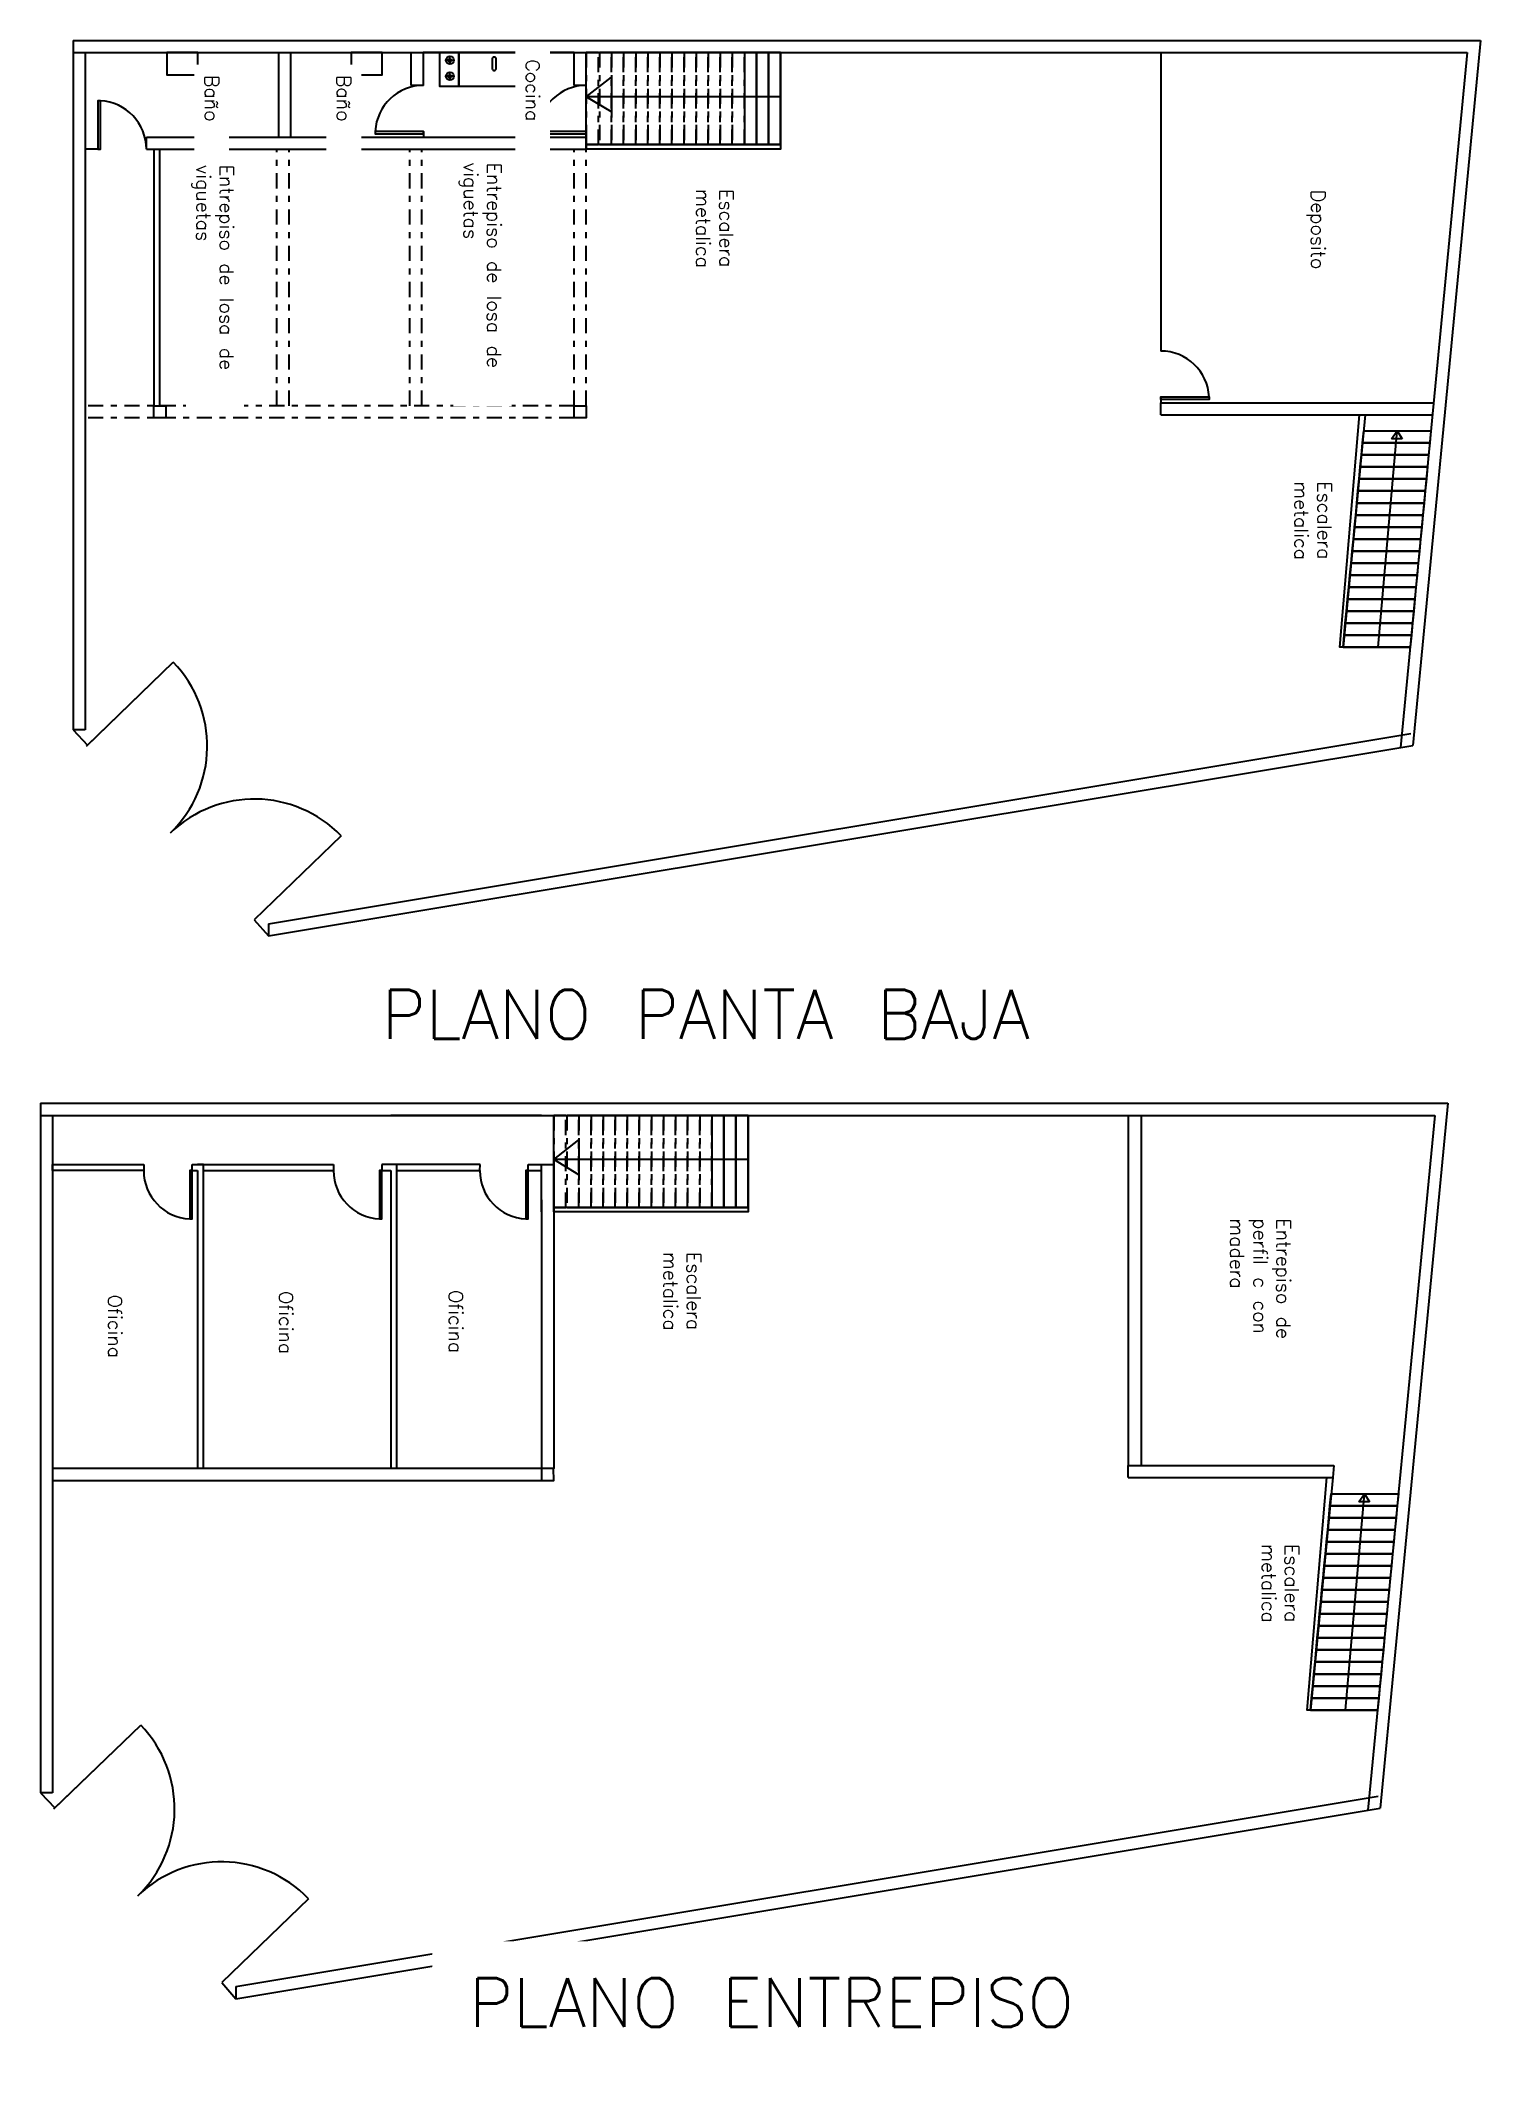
# Model space of a CAD drawing. Header units: millimetres. Extents: x 54.7 to 78.5, y 147.7 to 181.2.
import ezdxf

# ---------------------------------------------------------------- set-up
doc = ezdxf.new("R2010")
doc.units = ezdxf.units.MM
doc.linetypes.add('DASHDOT2', pattern=[0.5, 0.25, -0.125, 0, -0.125])
doc.layers.add('PER - ROMBOIDAL', color=3, linetype='Continuous')
doc.styles.get("Standard").update_dxf_attribs({"font": 'txt.shx'})

msp = doc.modelspace()

# ---------------------------------------------------------------- linework, layer by layer
for p, q in [((55.224302, 181.176921), (55.224302, 169.756921)), ((55.224302, 181.176921), (78.534302, 181.176921)), ((55.224302, 180.976921), (78.31511, 180.976921)), ((55.424302, 180.976921), (55.424302, 169.756921)), ((58.624302, 180.976921), (58.624302, 179.576921)), ((58.824302, 180.976921), (58.824302, 179.576921)), ((60.824302, 180.429192), (60.824302, 180.976921)), ((63.524302, 180.976921), (61.024302, 180.976921)), ((61.024302, 180.976921), (61.024302, 180.429192)), ((63.524302, 180.432528), (63.524302, 180.976921)), ((63.724302, 180.432528), (63.724302, 180.976921)), ((73.239352, 180.976921), (73.239352, 176.032528)), ((78.31511, 180.976921), (77.210594, 169.466702)), ((78.534302, 181.176921), (77.413842, 169.500557)), ((61.464988, 180.849265), (61.398892, 180.849265)), ((61.398892, 180.849265), (61.531083, 180.849265)), ((61.464988, 180.78317), (61.464988, 180.915361)), ((61.464988, 180.849265), (61.464988, 180.849265)), ((61.464988, 180.849265), (61.464988, 180.78317)), ((61.464988, 180.584426), (61.464988, 180.650522)), ((61.024302, 180.429192), (60.824302, 180.429192)), ((61.464988, 180.584426), (61.398892, 180.584426)), ((61.398892, 180.584426), (61.531083, 180.584426)), ((61.531083, 180.584426), (61.464988, 180.584426)), ((61.464988, 180.584426), (61.464988, 180.518331)), ((61.464988, 180.518331), (61.464988, 180.584426)), ((63.724302, 180.432528), (63.524302, 180.432528)), ((63.724302, 180.243845), (64.142428, 180.569351)), ((64.142428, 180.569351), (64.142428, 179.993508)), ((66.942428, 180.243845), (63.724302, 180.243845)), ((64.142428, 179.993508), (63.724302, 180.243845)), ((61.029161, 179.671529), (61.029161, 179.576921)), ((63.724302, 179.631529), (63.724302, 179.376921)), ((55.636437, 179.376921), (55.424302, 179.376921)), ((56.437437, 179.576921), (63.724302, 179.576921)), ((56.437437, 179.376921), (56.437437, 179.576921)), ((56.437437, 179.376921), (63.724302, 179.376921)), ((56.563573, 179.376921), (56.563573, 175.126921)), ((56.663573, 175.126921), (56.663573, 179.376921)), ((73.239352, 175.271529), (73.239352, 175.176921)), ((73.239352, 175.271529), (73.239352, 175.176921)), ((73.239352, 175.176921), (77.758544, 175.176921)), ((73.239352, 174.976921), (73.239352, 175.176921)), ((73.239352, 174.976921), (77.739352, 174.976921)), ((76.625836, 174.976921), (76.256823, 171.125624)), ((76.840353, 171.125624), (77.155457, 174.709212)), ((77.061002, 174.576182), (77.155457, 174.709212)), ((77.155457, 174.709212), (77.23746, 174.576182)), ((76.562034, 174.311035), (77.674994, 174.311035)), ((76.581109, 174.510123), (77.69407, 174.510123)), ((77.23746, 174.576182), (77.061002, 174.576182)), ((76.542958, 174.111947), (77.655919, 174.111947)), ((76.504807, 173.71377), (77.617767, 173.71377)), ((76.523882, 173.912859), (77.636843, 173.912859)), ((76.466655, 173.315594), (77.579616, 173.315594)), ((76.485731, 173.514682), (77.598692, 173.514682)), ((76.44758, 173.116506), (77.56054, 173.116506)), ((76.409428, 172.718329), (77.522389, 172.718329)), ((76.428504, 172.917418), (77.541464, 172.917418)), ((76.371277, 172.320153), (77.484237, 172.320153)), ((76.390352, 172.519241), (77.503313, 172.519241)), ((76.333125, 171.921977), (77.446086, 171.921977)), ((76.352201, 172.121065), (77.465162, 172.121065)), ((76.31405, 171.722888), (77.42701, 171.722888)), ((76.275898, 171.324712), (77.388859, 171.324712)), ((76.294974, 171.5238), (77.407935, 171.5238)), ((76.256823, 171.125624), (77.369783, 171.125624)), ((55.424302, 169.756921), (55.224302, 169.756921)), ((55.224302, 169.756921), (55.463086, 169.503875)), ((58.4585, 166.545647), (77.380981, 169.697839)), ((58.4585, 166.34318), (77.413842, 169.500557)), ((58.225481, 166.610826), (58.4585, 166.34318)), ((58.4585, 166.545647), (58.4585, 166.34318)), ((54.684118, 163.571219), (54.684118, 152.151219)), ((54.684118, 163.571219), (77.994118, 163.571219)), ((77.994118, 163.571219), (76.873658, 151.894855)), ((54.684118, 163.371219), (77.774926, 163.371219)), ((54.884118, 163.371219), (54.884118, 152.151219)), ((62.984118, 163.371219), (60.484118, 163.371219)), ((63.184118, 162.826826), (63.184118, 163.371219)), ((72.699168, 163.371219), (72.699168, 157.571219)), ((72.915343, 163.371219), (72.915343, 157.571219)), ((77.774926, 163.371219), (76.670409, 151.861)), ((63.184118, 162.638143), (63.602244, 162.963649)), ((63.602244, 162.963649), (63.602244, 162.387806)), ((54.884118, 162.455258), (54.884118, 162.555258)), ((54.884118, 162.555258), (56.394316, 162.555258)), ((56.394316, 162.555258), (56.394316, 162.455258)), ((57.195315, 162.455258), (57.195315, 162.555258)), ((57.195315, 162.555258), (59.53742, 162.555258)), ((57.384118, 162.555258), (57.284118, 162.555258)), ((57.384118, 157.521219), (57.384118, 162.555258)), ((59.53742, 162.555258), (59.53742, 162.455258)), ((60.484118, 162.555258), (60.338419, 162.555258)), ((60.338419, 162.555258), (60.338419, 162.455258)), ((60.584118, 162.555258), (60.484118, 162.555258)), ((60.584118, 157.521219), (60.584118, 162.555258)), ((61.967433, 162.555258), (60.584118, 162.555258)), ((61.961167, 162.455258), (61.967433, 162.555258)), ((62.762166, 162.455258), (62.762166, 162.555258)), ((62.762166, 162.555258), (62.984118, 162.555258)), ((66.402244, 162.638143), (63.184118, 162.638143)), ((63.602244, 162.387806), (63.184118, 162.638143)), ((56.394316, 162.455258), (54.884118, 162.455258)), ((57.195315, 162.455258), (57.284118, 162.455258)), ((57.284118, 162.455258), (57.284118, 157.521219)), ((57.384118, 162.455258), (59.53742, 162.455258)), ((60.338419, 162.455258), (60.484118, 162.455258)), ((60.484118, 162.455258), (60.484118, 157.521219)), ((60.584118, 162.455258), (61.961167, 162.455258)), ((62.762166, 162.455258), (62.984118, 162.455258)), ((62.984118, 161.971219), (62.984118, 161.771219)), ((62.984118, 161.771219), (62.984118, 157.321219)), ((60.484118, 157.521219), (57.384118, 157.521219)), ((62.984118, 157.521219), (60.584118, 157.521219)), ((72.699168, 157.665826), (72.699168, 157.571219)), ((72.699168, 157.665826), (72.699168, 157.571219)), ((72.699168, 157.571219), (76.104815, 157.571219)), ((72.699168, 157.371219), (72.699168, 157.571219)), ((76.104815, 157.571219), (76.085652, 157.371219)), ((72.699168, 157.371219), (76.085652, 157.371219)), ((76.085652, 157.371219), (75.716638, 153.519921)), ((76.040925, 156.904421), (77.153886, 156.904421)), ((76.300169, 153.519921), (76.615273, 157.103509)), ((76.520818, 156.97048), (76.615273, 157.103509)), ((76.697276, 156.97048), (76.520818, 156.97048)), ((76.615273, 157.103509), (76.697276, 156.97048)), ((76.002774, 156.506245), (77.115734, 156.506245)), ((76.02185, 156.705333), (77.13481, 156.705333)), ((75.983698, 156.307156), (77.096659, 156.307156)), ((75.945547, 155.90898), (77.058507, 155.90898)), ((75.964622, 156.108068), (77.077583, 156.108068)), ((75.907395, 155.510803), (77.020356, 155.510803)), ((75.926471, 155.709892), (77.039432, 155.709892)), ((75.88832, 155.311715), (77.00128, 155.311715)), ((75.850168, 154.913539), (76.963129, 154.913539)), ((75.869244, 155.112627), (76.982205, 155.112627)), ((75.812017, 154.515362), (76.924977, 154.515362)), ((75.831093, 154.714451), (76.944053, 154.714451)), ((75.792941, 154.316274), (76.905902, 154.316274)), ((75.75479, 153.918098), (76.86775, 153.918098)), ((75.773866, 154.117186), (76.886826, 154.117186)), ((75.716638, 153.519921), (76.829599, 153.519921)), ((75.735714, 153.71901), (76.848675, 153.71901)), ((54.884118, 152.151219), (54.684118, 152.151219)), ((54.684118, 152.151219), (54.922902, 151.898172)), ((57.918316, 148.939945), (76.840797, 152.092137)), ((57.918316, 148.737478), (76.873658, 151.894855)), ((57.685297, 149.005123), (57.918316, 148.737478)), ((57.918316, 148.939945), (57.918316, 148.737478))]:
    msp.add_line(p, q)
at = {"color": 7}
msp.add_line((62.582014, 180.432528), (62.582014, 180.976921), dxfattribs=at)
at = {"linetype": 'DASHDOT2'}
for p, q in [((58.601131, 175.126921), (58.601131, 179.376921)), ((58.801131, 175.126921), (58.801131, 179.376921)), ((60.802641, 175.126921), (60.802641, 179.376921)), ((61.002641, 175.126921), (61.002641, 179.376921)), ((63.524302, 175.126921), (63.524302, 179.376921)), ((63.724302, 175.126921), (63.724302, 179.376921)), ((63.524302, 175.126921), (55.424302, 175.126921)), ((63.524302, 174.926921), (55.424302, 174.926921))]:
    msp.add_line(p, q, dxfattribs=at)
at = {"color": 0}
for p, q in [((55.463086, 169.503875), (56.884472, 170.87717)), ((54.922902, 151.898172), (56.344288, 153.271468))]:
    msp.add_line(p, q, dxfattribs=at)
for points in [[(56.775069, 180.976921), (56.775069, 180.604834), (57.291308, 180.604834), (57.291308, 180.976921)], [(59.82827, 180.976921), (59.82827, 180.604834), (60.344509, 180.604834), (60.344509, 180.976921)], [(66.942428, 180.976921), (66.942428, 179.451216), (63.724302, 179.451216), (63.724302, 180.976921)], [(56.75851, 175.126921), (56.75851, 174.926921), (56.563573, 174.926921), (56.563573, 175.126921)], [(63.724302, 175.126921), (63.724302, 174.926921), (63.524302, 174.926921), (63.524302, 175.126921)], [(66.402244, 163.371219), (66.402244, 161.845514), (63.184118, 161.845514), (63.184118, 163.371219)]]:
    msp.add_lwpolyline(points, close=True)
at = {"color": 7}
for points in [[(61.615746, 180.976921), (61.615746, 180.415344), (61.297033, 180.415344), (61.297033, 180.976921)], [(62.582014, 180.976921), (62.582014, 180.415344), (61.615746, 180.415344), (61.615746, 180.976921)], [(55.636437, 179.376921), (55.676437, 179.376921), (55.676437, 180.176921), (55.636437, 180.176921)], [(61.029161, 179.631529), (61.029161, 179.671529), (60.229161, 179.671529), (60.229161, 179.631529)], [(63.724302, 179.631529), (63.724302, 179.671529), (62.924302, 179.671529), (62.924302, 179.631529)], [(73.239352, 175.231529), (73.239352, 175.271529), (74.039352, 175.271529), (74.039352, 175.231529)], [(57.195315, 162.455258), (57.155315, 162.455258), (57.155315, 161.655258), (57.195315, 161.655258)], [(60.338419, 162.455258), (60.298419, 162.455258), (60.298419, 161.655258), (60.338419, 161.655258)], [(62.762166, 162.455258), (62.722166, 162.455258), (62.722166, 161.655258), (62.762166, 161.655258)]]:
    msp.add_lwpolyline(points, close=True, dxfattribs=at)
at = {"linetype": 'DASHDOT2'}
for points in [[(63.924302, 180.976921), (63.724302, 180.976921), (63.724302, 179.451216), (63.924302, 179.451216), (63.924302, 180.976921)], [(64.142428, 180.976921), (63.942428, 180.976921), (63.942428, 179.451216), (64.142428, 179.451216), (64.142428, 180.976921)], [(64.342428, 180.976921), (64.142428, 180.976921), (64.142428, 179.451216), (64.342428, 179.451216), (64.342428, 180.976921)], [(64.542428, 180.976921), (64.342428, 180.976921), (64.342428, 179.451216), (64.542428, 179.451216), (64.542428, 180.976921)], [(64.742428, 180.976921), (64.542428, 180.976921), (64.542428, 179.451216), (64.742428, 179.451216), (64.742428, 180.976921)], [(64.942428, 180.976921), (64.742428, 180.976921), (64.742428, 179.451216), (64.942428, 179.451216), (64.942428, 180.976921)], [(65.142428, 180.976921), (64.942428, 180.976921), (64.942428, 179.451216), (65.142428, 179.451216), (65.142428, 180.976921)], [(65.342428, 180.976921), (65.142428, 180.976921), (65.142428, 179.451216), (65.342428, 179.451216), (65.342428, 180.976921)], [(65.542428, 180.976921), (65.342428, 180.976921), (65.342428, 179.451216), (65.542428, 179.451216), (65.542428, 180.976921)], [(65.742428, 180.976921), (65.542428, 180.976921), (65.542428, 179.451216), (65.742428, 179.451216), (65.742428, 180.976921)], [(65.942428, 180.976921), (65.742428, 180.976921), (65.742428, 179.451216), (65.942428, 179.451216), (65.942428, 180.976921)], [(66.142428, 180.976921), (65.942428, 180.976921), (65.942428, 179.451216), (66.142428, 179.451216), (66.142428, 180.976921)], [(66.342428, 180.976921), (66.142428, 180.976921), (66.142428, 179.451216), (66.342428, 179.451216), (66.342428, 180.976921)], [(63.384118, 163.371219), (63.184118, 163.371219), (63.184118, 161.845514), (63.384118, 161.845514), (63.384118, 163.371219)], [(63.602244, 163.371219), (63.402244, 163.371219), (63.402244, 161.845514), (63.602244, 161.845514), (63.602244, 163.371219)], [(63.802244, 163.371219), (63.602244, 163.371219), (63.602244, 161.845514), (63.802244, 161.845514), (63.802244, 163.371219)], [(64.002244, 163.371219), (63.802244, 163.371219), (63.802244, 161.845514), (64.002244, 161.845514), (64.002244, 163.371219)], [(64.202244, 163.371219), (64.002244, 163.371219), (64.002244, 161.845514), (64.202244, 161.845514), (64.202244, 163.371219)], [(64.402244, 163.371219), (64.202244, 163.371219), (64.202244, 161.845514), (64.402244, 161.845514), (64.402244, 163.371219)], [(64.602244, 163.371219), (64.402244, 163.371219), (64.402244, 161.845514), (64.602244, 161.845514), (64.602244, 163.371219)], [(64.802244, 163.371219), (64.602244, 163.371219), (64.602244, 161.845514), (64.802244, 161.845514), (64.802244, 163.371219)], [(65.002244, 163.371219), (64.802244, 163.371219), (64.802244, 161.845514), (65.002244, 161.845514), (65.002244, 163.371219)], [(65.202244, 163.371219), (65.002244, 163.371219), (65.002244, 161.845514), (65.202244, 161.845514), (65.202244, 163.371219)], [(65.402244, 163.371219), (65.202244, 163.371219), (65.202244, 161.845514), (65.402244, 161.845514), (65.402244, 163.371219)], [(65.602244, 163.371219), (65.402244, 163.371219), (65.402244, 161.845514), (65.602244, 161.845514), (65.602244, 163.371219)], [(65.802244, 163.371219), (65.602244, 163.371219), (65.602244, 161.845514), (65.802244, 161.845514), (65.802244, 163.371219)]]:
    msp.add_lwpolyline(points, dxfattribs=at)
for points in [[(66.542428, 180.976921), (66.342428, 180.976921), (66.342428, 179.451216), (66.542428, 179.451216), (66.542428, 180.976921)], [(66.742428, 180.976921), (66.542428, 180.976921), (66.542428, 179.451216), (66.742428, 179.451216), (66.742428, 180.976921)], [(66.942428, 180.976921), (66.742428, 180.976921), (66.742428, 179.451216), (66.942428, 179.451216), (66.942428, 180.976921)], [(66.942428, 179.451216), (66.942428, 179.376921), (63.724302, 179.376921), (63.724302, 179.576921)], [(76.256823, 171.125624), (76.202856, 171.125624), (76.531475, 174.976921)], [(77.69407, 174.510123), (76.581109, 174.510123), (76.600185, 174.709212), (77.713174, 174.709212), (77.69407, 174.510123)], [(77.655919, 174.111947), (76.542958, 174.111947), (76.562034, 174.311035), (77.675023, 174.311035), (77.655919, 174.111947)], [(77.674994, 174.311035), (76.562034, 174.311035), (76.581109, 174.510123), (77.694099, 174.510123), (77.674994, 174.311035)], [(77.636843, 173.912859), (76.523882, 173.912859), (76.542958, 174.111947), (77.655947, 174.111947), (77.636843, 173.912859)], [(77.598692, 173.514682), (76.485731, 173.514682), (76.504807, 173.71377), (77.617796, 173.71377), (77.598692, 173.514682)], [(77.617767, 173.71377), (76.504807, 173.71377), (76.523882, 173.912859), (77.636872, 173.912859), (77.617767, 173.71377)], [(77.56054, 173.116506), (76.44758, 173.116506), (76.466655, 173.315594), (77.579645, 173.315594), (77.56054, 173.116506)], [(77.579616, 173.315594), (76.466655, 173.315594), (76.485731, 173.514682), (77.59872, 173.514682), (77.579616, 173.315594)], [(77.541464, 172.917418), (76.428504, 172.917418), (76.44758, 173.116506), (77.560569, 173.116506), (77.541464, 172.917418)], [(77.503313, 172.519241), (76.390352, 172.519241), (76.409428, 172.718329), (77.522417, 172.718329), (77.503313, 172.519241)], [(77.522389, 172.718329), (76.409428, 172.718329), (76.428504, 172.917418), (77.541493, 172.917418), (77.522389, 172.718329)], [(77.465162, 172.121065), (76.352201, 172.121065), (76.371277, 172.320153), (77.484266, 172.320153), (77.465162, 172.121065)], [(77.484237, 172.320153), (76.371277, 172.320153), (76.390352, 172.519241), (77.503342, 172.519241), (77.484237, 172.320153)], [(77.42701, 171.722888), (76.31405, 171.722888), (76.333125, 171.921977), (77.446115, 171.921977), (77.42701, 171.722888)], [(77.446086, 171.921977), (76.333125, 171.921977), (76.352201, 172.121065), (77.46519, 172.121065), (77.446086, 171.921977)], [(77.407935, 171.5238), (76.294974, 171.5238), (76.31405, 171.722888), (77.427039, 171.722888), (77.407935, 171.5238)], [(77.369783, 171.125624), (76.256823, 171.125624), (76.275898, 171.324712), (77.388888, 171.324712), (77.369783, 171.125624)], [(77.388859, 171.324712), (76.275898, 171.324712), (76.294974, 171.5238), (77.407963, 171.5238), (77.388859, 171.324712)], [(66.002244, 163.371219), (65.802244, 163.371219), (65.802244, 161.845514), (66.002244, 161.845514), (66.002244, 163.371219)], [(66.202244, 163.371219), (66.002244, 163.371219), (66.002244, 161.845514), (66.202244, 161.845514), (66.202244, 163.371219)], [(66.402244, 163.371219), (66.202244, 163.371219), (66.202244, 161.845514), (66.402244, 161.845514), (66.402244, 163.371219)], [(62.984118, 161.771219), (62.984118, 162.555258), (63.184118, 162.555258), (63.184118, 161.771219)], [(66.402244, 161.845514), (66.402244, 161.771219), (63.184118, 161.771219), (63.184118, 161.971219)], [(63.184118, 161.771219), (63.184118, 157.521219), (54.884118, 157.521219), (54.884118, 157.321219), (63.184118, 157.321219), (63.179055, 157.521219)], [(75.716638, 153.519921), (75.662672, 153.519921), (75.991291, 157.371219)], [(77.13481, 156.705333), (76.02185, 156.705333), (76.040925, 156.904421), (77.153915, 156.904421), (77.13481, 156.705333)], [(77.153886, 156.904421), (76.040925, 156.904421), (76.060001, 157.103509), (77.17299, 157.103509), (77.153886, 156.904421)], [(77.096659, 156.307156), (75.983698, 156.307156), (76.002774, 156.506245), (77.115763, 156.506245), (77.096659, 156.307156)], [(77.115734, 156.506245), (76.002774, 156.506245), (76.02185, 156.705333), (77.134839, 156.705333), (77.115734, 156.506245)], [(77.077583, 156.108068), (75.964622, 156.108068), (75.983698, 156.307156), (77.096688, 156.307156), (77.077583, 156.108068)], [(77.039432, 155.709892), (75.926471, 155.709892), (75.945547, 155.90898), (77.058536, 155.90898), (77.039432, 155.709892)], [(77.058507, 155.90898), (75.945547, 155.90898), (75.964622, 156.108068), (77.077612, 156.108068), (77.058507, 155.90898)], [(77.00128, 155.311715), (75.88832, 155.311715), (75.907395, 155.510803), (77.020385, 155.510803), (77.00128, 155.311715)], [(77.020356, 155.510803), (75.907395, 155.510803), (75.926471, 155.709892), (77.03946, 155.709892), (77.020356, 155.510803)], [(76.982205, 155.112627), (75.869244, 155.112627), (75.88832, 155.311715), (77.001309, 155.311715), (76.982205, 155.112627)], [(76.944053, 154.714451), (75.831093, 154.714451), (75.850168, 154.913539), (76.963158, 154.913539), (76.944053, 154.714451)], [(76.963129, 154.913539), (75.850168, 154.913539), (75.869244, 155.112627), (76.982233, 155.112627), (76.963129, 154.913539)], [(76.905902, 154.316274), (75.792941, 154.316274), (75.812017, 154.515362), (76.925006, 154.515362), (76.905902, 154.316274)], [(76.924977, 154.515362), (75.812017, 154.515362), (75.831093, 154.714451), (76.944082, 154.714451), (76.924977, 154.515362)], [(76.886826, 154.117186), (75.773866, 154.117186), (75.792941, 154.316274), (76.905931, 154.316274), (76.886826, 154.117186)], [(76.848675, 153.71901), (75.735714, 153.71901), (75.75479, 153.918098), (76.867779, 153.918098), (76.848675, 153.71901)], [(76.86775, 153.918098), (75.75479, 153.918098), (75.773866, 154.117186), (76.886855, 154.117186), (76.86775, 153.918098)], [(76.829599, 153.519921), (75.716638, 153.519921), (75.735714, 153.71901), (76.848703, 153.71901), (76.829599, 153.519921)]]:
    msp.add_lwpolyline(points)
at = {"color": 7}
msp.add_lwpolyline([(62.228703, 180.706493), (62.228703, 180.876921, 0.414214), (62.203703, 180.901921), (62.192014, 180.901921, 0.414214), (62.167014, 180.876921), (62.167014, 180.706493, 0.414214), (62.192014, 180.681493), (62.203703, 180.681493, 0.414214)], format="xyb", close=True, dxfattribs=at)
for centre, radius in [((61.464988, 180.849265), 0.066095), ((61.464988, 180.584426), 0.066095), ((61.464988, 180.849265), 0.024297), ((61.464988, 180.584426), 0.024297)]:
    msp.add_circle(centre, radius)
for centre, start, end in [((61.029161, 179.631529), 90, 177.137595), ((63.724302, 179.631529), 90, 177.137595), ((55.636437, 179.376921), 0, 87.137595), ((73.239352, 175.231529), 2.862405, 90), ((57.195315, 162.455258), 180, 267.137595), ((60.338419, 162.455258), 180, 267.137595), ((62.762166, 162.455258), 180, 267.137595)]:
    msp.add_arc(centre, 0.800999, start, end, dxfattribs=at)
at = {"layer": 'PER - ROMBOIDAL', "color": 0}
for p, q in [((55.446136, 169.487498), (56.884472, 170.87717)), ((59.663817, 168.000498), (58.225481, 166.610826)), ((54.905952, 151.881796), (56.344288, 153.271468)), ((59.123633, 150.394796), (57.685297, 149.005123))]:
    msp.add_line(p, q, dxfattribs=at)
for centre, start, end in [((55.446136, 169.487498), 314.014161, 44.014161), ((58.225481, 166.610826), 44.014161, 134.014161), ((54.905952, 151.881796), 314.014161, 44.014161), ((57.685297, 149.005123), 44.014161, 134.014161)]:
    msp.add_arc(centre, 2, start, end, dxfattribs=at)

# ---------------------------------------------------------------- texts
at = {"color": 0, "char_height": 0.346305, "attachment_point": 1, "rotation": 270, "bg_fill": 2}
for s, insert, own_width in [('{\\H0.66667x;Escalera metalica}', (66.159179, 178.71244), 1.390708), ('{\\H0.66667x;Deposito}', (75.960748, 178.701158), 1.390708), ('{\\H0.66667x;Entrepiso de perfil c con madera}', (75.388721, 161.664869), 2.709965), ('{\\H0.66667x;Escalera metalica}', (65.618995, 161.106738), 1.390708)]:
    msp.add_mtext_dynamic_manual_height_columns(s, width=2.409509, gutter_width=12.5, heights=[0], dxfattribs=dict(at, insert=insert)).dxf.set("width", own_width)
at = {"color": 0, "insert": (60.339306, 165.448068), "char_height": 1.213504, "attachment_point": 1, "bg_fill": 2}
msp.add_mtext_dynamic_manual_height_columns('{\\H0.66667x;PLANO PANTA BAJA}', width=2.409509, gutter_width=12.5, heights=[0], dxfattribs=at).dxf.set("width", 14.407928)

# ---------------------------------------------------------------- next in the draw order: texts
at = {"color": 0, "char_height": 0.346305, "attachment_point": 1, "rotation": 270, "bg_fill": 2}
for s, insert in [('{\\H0.66667x;Cocina}', (62.951035, 180.864527)), ('{\\H0.66667x;Baño}', (57.635649, 180.604669)), ('{\\H0.66667x;Baño}', (59.823382, 180.604834)), ('{\\H0.66667x;Escalera metalica}', (66.159179, 178.71244)), ('{\\H0.66667x;Escalera metalica}', (76.066806, 173.87341)), ('{\\H0.66667x;Oficina}', (56.03378, 160.398863)), ('{\\H0.66667x;Oficina}', (58.866059, 160.460703)), ('{\\H0.66667x;Oficina}', (61.679101, 160.477199)), ('{\\H0.66667x;Escalera metalica}', (75.526622, 156.267708))]:
    msp.add_mtext_dynamic_manual_height_columns(s, width=2.409509, gutter_width=12.5, heights=[0], dxfattribs=dict(at, insert=insert)).dxf.set("width", 1.390708)
at = {"color": 0, "insert": (61.783537, 149.080488), "char_height": 1.213504, "attachment_point": 1, "bg_fill": 2}
msp.add_mtext_dynamic_manual_height_columns('{\\H0.66667x;PLANO ENTREPISO}', width=2.409509, gutter_width=12.5, heights=[0], dxfattribs=at).dxf.set("width", 14.407928)

# ---------------------------------------------------------------- next in the draw order: texts
at = {"color": 0, "char_height": 0.346305, "attachment_point": 1, "rotation": 270, "bg_fill": 2}
for insert in [(62.312281, 179.151704), (57.883152, 179.115283)]:
    msp.add_mtext_dynamic_manual_height_columns('{\\H0.66667x;Entrepiso de losa de viguetas}', width=2.409509, gutter_width=12.5, heights=[0], dxfattribs=dict(at, insert=insert)).dxf.set("width", 3.864315)

doc.saveas('drawing.dxf')
